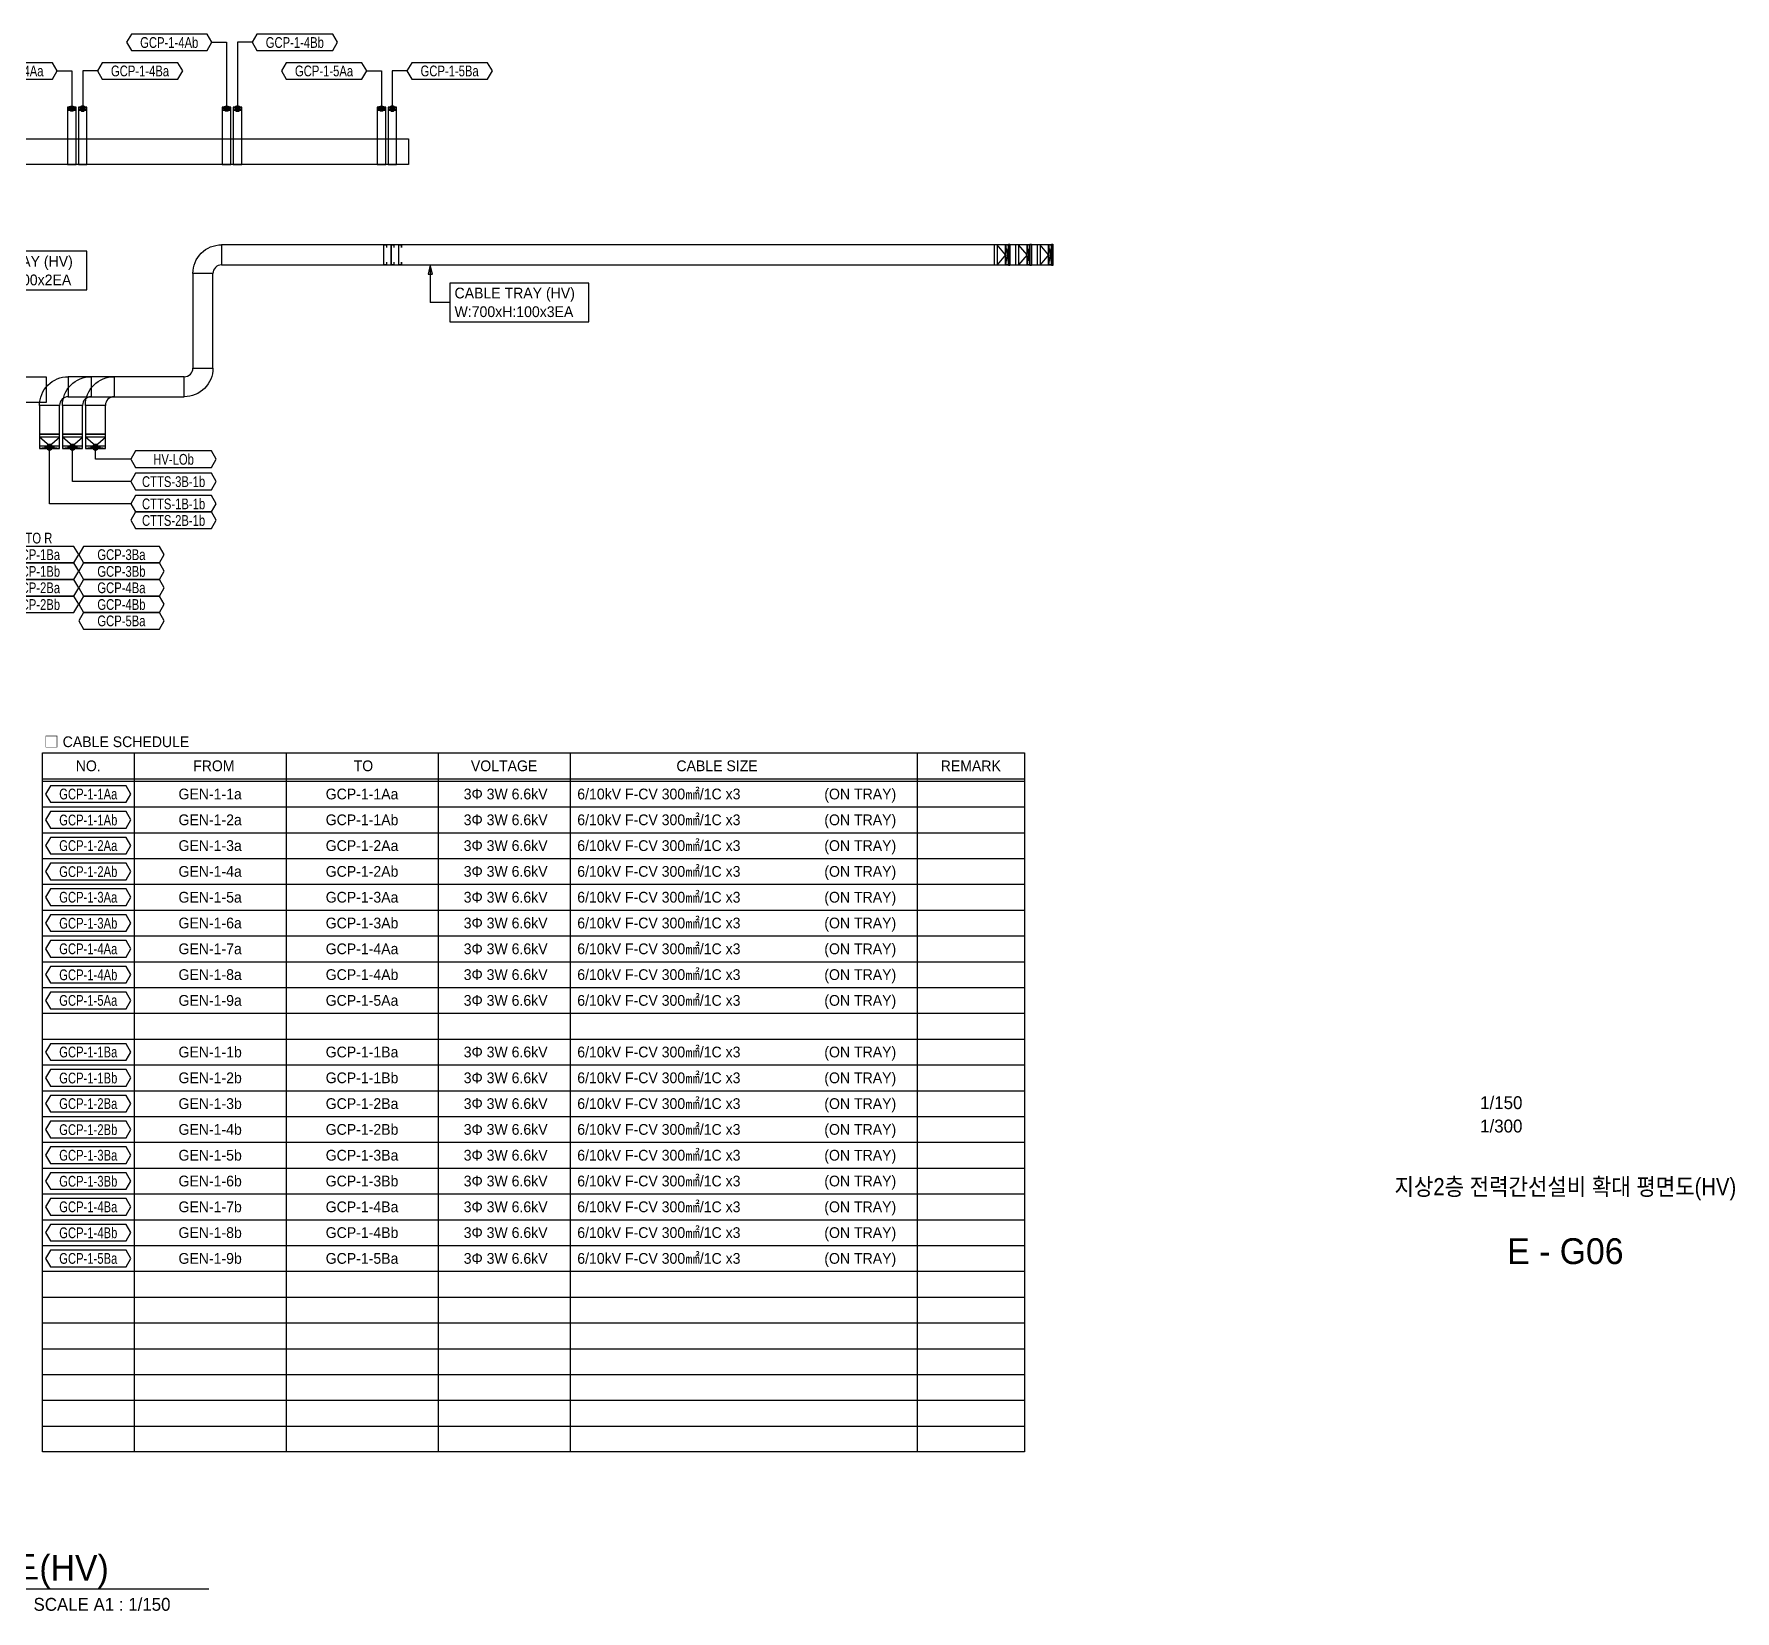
# Model space of a CAD drawing. Header units: millimetres. Extents: x 14100 to 374841, y -351975 to 881100.
# Drawn here: x 315508 to 374841, y -173406 to -118397 of the extents above; entities that cross this region are included whole.
import ezdxf
from ezdxf.enums import TextEntityAlignment as Align

# ---------------------------------------------------------------- set-up
doc = ezdxf.new("R2010")
doc.units = ezdxf.units.MM
doc.header["$LTSCALE"] = 150
for name, color, linetype in [('-----26 Electrical Cable Tray_HV_GEN A', 1, 'Continuous'), ('-----26 Electrical Cable Tray_HV_GEN B', 30, 'Continuous'), ('-----26 Electrical Cable Tray_HV_N', 30, 'Continuous'), ('-----26 Electrical Cable Tray_HV_발전기 B', 103, 'Continuous'), ('-----29 Cable Schedule', 1, 'Continuous'), ('-----29 Indicator', 1, 'Continuous'), ('-----29 주기', 1, 'Continuous'), ('-----30 Text', 2, 'Continuous'), ('-----41 Drawing Title', 2, 'Continuous'), ('-----42 Drawing Number', 2, 'Continuous'), ('-----43 Drawing Scale', 3, 'Continuous'), ('-----99 Cable Schedule', 2, 'Continuous')]:
    doc.layers.add(name, color=color, linetype=linetype)
doc.styles.add('ELEC', font='')
doc.styles.get('ELEC').set_extended_font_data('Dotum')

# ---------------------------------------------------------------- blocks, each defined once
blk = doc.blocks.new('A$529866197279')
at = {"color": 0}
for p, q in [((0, 400), (0, 500)), ((0, 500), (700, 500)), ((0, 0), (0, 400)), ((700, 0), (0, 0)), ((700, 500), (700, 400)), ((700, 400), (700, 0))]:
    blk.add_line(p, q, dxfattribs=at)
at = {"color": 8}
for p, q in [((350, 100), (0, 400)), ((0, 400), (700, 400)), ((700, 100), (0, 100)), ((0, 100), (700, 0)), ((0, 0), (700, 100)), ((350, 100), (700, 400))]:
    blk.add_line(p, q, dxfattribs=at)
blk = doc.blocks.new('A$C9a0ab699')
h = blk.add_hatch(color=0)
edge = h.paths.add_edge_path()
edge.add_arc((64, 64), 64, 720, 1080, ccw=False)
at = {"color": 0}
blk.add_circle((64, 64), 64, dxfattribs=at)

msp = doc.modelspace()

# ---------------------------------------------------------------- linework, layer by layer
at = {"layer": '-----26 Electrical Cable Tray_HV_GEN A'}
for p, q in [((316976, -121048), (316676, -120948)), ((316676, -121048), (316976, -120948)), ((322376, -121048), (322076, -120948)), ((322076, -121048), (322376, -120948)), ((327776, -121048), (327476, -120948)), ((327476, -121048), (327776, -120948))]:
    msp.add_line(p, q, dxfattribs=at)
at = {"layer": '-----26 Electrical Cable Tray_HV_GEN A', "elevation": 0}
for points in [[(316976, -121048), (316976, -120948), (316676, -120948), (316676, -121048)], [(316976, -122950), (316976, -120948), (316676, -120948), (316676, -122950)], [(322376, -121048), (322376, -120948), (322076, -120948), (322076, -121048)], [(322376, -122950), (322376, -120948), (322076, -120948), (322076, -122950)], [(327776, -121048), (327776, -120948), (327476, -120948), (327476, -121048)], [(327776, -122950), (327776, -120948), (327476, -120948), (327476, -122950)], [(328576, -122950), (304418, -122950), (304418, -122050), (328576, -122050)]]:
    msp.add_lwpolyline(points, close=True, dxfattribs=at)
at = {"layer": '-----26 Electrical Cable Tray_HV_GEN B'}
for p, q in [((317356, -121048), (317056, -120948)), ((317056, -121048), (317356, -120948)), ((322756, -121048), (322456, -120948)), ((322456, -121048), (322756, -120948)), ((328156, -121048), (327856, -120948)), ((327856, -121048), (328156, -120948))]:
    msp.add_line(p, q, dxfattribs=at)
at = {"layer": '-----26 Electrical Cable Tray_HV_GEN B', "elevation": 0}
for points in [[(317356, -121048), (317356, -120948), (317056, -120948), (317056, -121048)], [(317356, -122950), (317356, -120948), (317056, -120948), (317056, -122950)], [(322756, -121048), (322756, -120948), (322456, -120948), (322456, -121048)], [(322756, -122950), (322756, -120948), (322456, -120948), (322456, -122950)], [(328156, -121048), (328156, -120948), (327856, -120948), (327856, -121048)], [(328156, -122950), (328156, -120948), (327856, -120948), (327856, -122950)], [(328576, -122950), (311500, -122950), (311500, -122050), (328576, -122050)], [(315935, -131250), (311500, -131250), (311500, -130350), (315935, -130350)], [(315935, -131250), (311500, -131250), (311500, -130350), (315935, -130350)]]:
    msp.add_lwpolyline(points, close=True, dxfattribs=at)
at = {"layer": '-----26 Electrical Cable Tray_HV_N', "color": 1}
msp.add_line((330017, -127758), (329332, -127758), dxfattribs=at)
at = {"layer": '-----26 Electrical Cable Tray_HV_N', "color": 1, "elevation": 0}
for points in [[(312503, -125975), (312503, -127325), (317349, -127325), (317349, -125975)], [(330017, -127083), (330017, -128433), (334863, -128433), (334863, -127083)]]:
    msp.add_lwpolyline(points, close=True, dxfattribs=at)
msp.add_lwpolyline([(329332, -126455), (329252, -126775), (329412, -126775), (329332, -126455), (329332, -127758)], dxfattribs=at)
at = {"layer": '-----26 Electrical Cable Tray_HV_발전기 B', "elevation": 0}
for points in [[(321750, -126750), (321050, -126750, -0.414214), (322050, -125750), (322050, -126450, 0.414214)], [(321050, -130050), (321750, -130050, -0.414214), (320750, -131050), (320750, -130350, 0.414214)]]:
    msp.add_lwpolyline(points, format="xyb", close=True, dxfattribs=at)
for points in [[(351000, -126450), (351000, -125750), (322050, -125750), (322050, -126450)], [(321750, -126750), (321050, -126750), (321050, -130050), (321750, -130050)], [(316400, -131350), (315700, -131350), (315700, -132360), (316400, -132360)], [(317200, -131350), (316500, -131350), (316500, -132360), (317200, -132360)], [(318000, -131350), (317300, -131350), (317300, -132360), (318000, -132360)]]:
    msp.add_lwpolyline(points, close=True, dxfattribs=at)
at = {"layer": '-----26 Electrical Cable Tray_HV_발전기 B', "ltscale": 7.5, "const_width": 50, "elevation": 0}
for points in [[(327806, -126350), (327806, -126450), (327706, -126450), (327706, -125750), (327806, -125750), (327806, -125850)], [(328066, -126350), (328066, -126450), (327966, -126450), (327966, -125750), (328066, -125750), (328066, -125850)], [(328326, -126350), (328326, -126450), (328226, -126450), (328226, -125750), (328326, -125750), (328326, -125850)]]:
    msp.add_lwpolyline(points, dxfattribs=at)
at = {"layer": '-----26 Electrical Cable Tray_HV_발전기 B'}
for points in [[(316400, -131350), (315700, -131350, -0.414214), (316700, -130350), (316700, -131050, 0.414214)], [(317200, -131350), (316500, -131350, -0.414214), (317500, -130350), (317500, -131050, 0.414214)], [(318000, -131350), (317300, -131350, -0.414214), (318300, -130350), (318300, -131050, 0.414214)]]:
    msp.add_lwpolyline(points, format="xyb", close=True, dxfattribs=at)
for points in [[(320750, -130350), (316700, -130350), (316700, -131050), (320750, -131050)], [(320750, -130350), (317500, -130350), (317500, -131050), (320750, -131050)], [(318300, -130350), (318300, -131050), (320750, -131050), (320750, -130350)]]:
    msp.add_lwpolyline(points, close=True, dxfattribs=at)
at = {"layer": '-----29 주기'}
for points in [[(318903, -118397), (318736, -118686), (318903, -118975), (321548, -118975), (321715, -118686), (321548, -118397)], [(313503, -119397), (313336, -119686), (313503, -119975), (316148, -119975), (316315, -119686), (316148, -119397)], [(324303, -119397), (324136, -119686), (324303, -119975), (326948, -119975), (327115, -119686), (326948, -119397)]]:
    msp.add_lwpolyline(points, close=True, dxfattribs=at)
at = {"layer": '-----29 주기', "elevation": 0}
for points in [[(323283, -118397), (323117, -118686), (323283, -118975), (325929, -118975), (326096, -118686), (325929, -118397)], [(317883, -119397), (317717, -119686), (317883, -119975), (320529, -119975), (320696, -119686), (320529, -119397)], [(328683, -119397), (328517, -119686), (328683, -119975), (331329, -119975), (331496, -119686), (331329, -119397)], [(319054, -132937), (318888, -133226), (319054, -133515), (321700, -133515), (321867, -133226), (321700, -132937)], [(319054, -133715), (318888, -134004), (319054, -134292), (321700, -134292), (321867, -134004), (321700, -133715)], [(319054, -134492), (318888, -134781), (319054, -135070), (321700, -135070), (321867, -134781), (321700, -134492)], [(319054, -135070), (318888, -135359), (319054, -135647), (321700, -135647), (321867, -135359), (321700, -135070)], [(314254, -136270), (314088, -136559), (314254, -136847), (316900, -136847), (317067, -136559), (316900, -136270)], [(317234, -136270), (317067, -136559), (317234, -136847), (319880, -136847), (320046, -136559), (319880, -136270)], [(314254, -136847), (314088, -137136), (314254, -137425), (316900, -137425), (317067, -137136), (316900, -136847)], [(317234, -136847), (317067, -137136), (317234, -137425), (319880, -137425), (320046, -137136), (319880, -136847)], [(314254, -137425), (314088, -137714), (314254, -138002), (316900, -138002), (317067, -137714), (316900, -137425)], [(317234, -137425), (317067, -137714), (317234, -138002), (319880, -138002), (320046, -137714), (319880, -137425)], [(314254, -138002), (314088, -138291), (314254, -138580), (316900, -138580), (317067, -138291), (316900, -138002)], [(317234, -138002), (317067, -138291), (317234, -138580), (319880, -138580), (320046, -138291), (319880, -138002)], [(317234, -138580), (317067, -138869), (317234, -139157), (319880, -139157), (320046, -138869), (319880, -138580)]]:
    msp.add_lwpolyline(points, close=True, dxfattribs=at)
at = {"layer": '-----41 Drawing Title', "color": 7}
msp.add_line((321611, -172650), (297289, -172650), dxfattribs=at)
at = {"layer": '-----99 Cable Schedule', "color": 1}
for points in [[(321715, -118686), (322226, -118686), (322226, -120998)], [(316315, -119686), (316826, -119686), (316826, -120998)], [(327115, -119686), (327626, -119686), (327626, -120998)]]:
    msp.add_lwpolyline(points, dxfattribs=at)
at = {"layer": '-----99 Cable Schedule', "color": 1, "elevation": 0}
for points in [[(323117, -118686), (322606, -118686), (322606, -120998)], [(317717, -119686), (317206, -119686), (317206, -120998)], [(328517, -119686), (328006, -119686), (328006, -120998)], [(318888, -134781), (316050, -134781), (316050, -132810)], [(318888, -134004), (316850, -134004), (316850, -132810)], [(318888, -133226), (317650, -133226), (317650, -132810)]]:
    msp.add_lwpolyline(points, dxfattribs=at)
at = {"color": 0, "elevation": 0}
for points in [[(349400, -125775), (349400, -125750), (349500, -125750), (349500, -126450), (349400, -126450), (349400, -126425)], [(349500, -125725), (349550, -125725), (349550, -126475), (349500, -126475), (349500, -125725)], [(350150, -125775), (350150, -125750), (350250, -125750), (350250, -126450), (350150, -126450), (350150, -126425)], [(350250, -125725), (350300, -125725), (350300, -126475), (350250, -126475), (350250, -125725)], [(350900, -125775), (350900, -125750), (351000, -125750), (351000, -126450), (350900, -126450), (350900, -126425)], [(351000, -125725), (351050, -125725), (351050, -126475), (351000, -126475), (351000, -125725)]]:
    msp.add_lwpolyline(points, dxfattribs=at)

# ---------------------------------------------------------------- block references
at = {"layer": '-----26 Electrical Cable Tray_HV_발전기 B', "xscale": -1, "rotation": 90}
for p in [(349500, -125750), (350250, -125750), (351000, -125750)]:
    msp.add_blockref('A$529866197279', p, dxfattribs=at)
at = {"layer": '-----26 Electrical Cable Tray_HV_발전기 B', "xscale": -1}
for p in [(316400, -132860), (317200, -132860), (318000, -132860)]:
    msp.add_blockref('A$529866197279', p, dxfattribs=at)
at = {"layer": '-----99 Cable Schedule', "color": 1, "yscale": 1.5, "zscale": 1.5}
for p, xscale, rotation in [((316730, -120902), 1.5, 270), ((317302, -120902), -1.5, 90), ((322130, -120902), 1.5, 270), ((322702, -120902), -1.5, 90), ((327530, -120902), 1.5, 270), ((328102, -120902), -1.5, 90), ((315954, -132906), -1.5, 270), ((316754, -132906), -1.5, 270), ((317554, -132906), -1.5, 270)]:
    msp.add_blockref('A$C9a0ab699', p, dxfattribs=dict(at, xscale=xscale, rotation=rotation))

# ---------------------------------------------------------------- texts
at = {"layer": '-----26 Electrical Cable Tray_HV_GEN B', "style": 'ELEC'}
for s, p in [('CABLE TRAY (HV)', (312663, -126325)), ('W:900xH:100x2EA', (312663, -126975))]:
    msp.add_text(s, height=375, dxfattribs=at).set_placement(p, align=Align.MIDDLE_LEFT)
at = {"layer": '-----26 Electrical Cable Tray_HV_발전기 B', "style": 'ELEC'}
for s, p in [('CABLE TRAY (HV)', (330177, -127433)), ('W:700xH:100x3EA', (330177, -128083))]:
    msp.add_text(s, height=375, dxfattribs=at).set_placement(p, align=Align.MIDDLE_LEFT)
at = {"layer": '-----30 Text', "linetype": 'Continuous', "style": 'ELEC', "width": 0.8}
for s, p in [('GCP-1-4Ab', (320225, -118686)), ('GCP-1-4Bb', (324606, -118686)), ('GCP-1-4Aa', (314825, -119686)), ('GCP-1-4Ba', (319206, -119686)), ('GCP-1-5Aa', (325625, -119686)), ('GCP-1-5Ba', (330006, -119686)), ('HV-LOb', (320377, -133226)), ('CTTS-3B-1b', (320377, -134004)), ('CTTS-1B-1b', (320377, -134781)), ('CTTS-2B-1b', (320377, -135359)), ('GCP-1Ba', (315577, -136559)), ('GCP-3Ba', (318557, -136559)), ('GCP-1Bb', (315577, -137136)), ('GCP-3Bb', (318557, -137136)), ('GCP-2Ba', (315577, -137714)), ('GCP-4Ba', (318557, -137714)), ('GCP-2Bb', (315577, -138291)), ('GCP-4Bb', (318557, -138291)), ('GCP-5Ba', (318557, -138869))]:
    msp.add_text(s, height=375, dxfattribs=at).set_placement(p, align=Align.MIDDLE)
at = {"layer": '-----41 Drawing Title', "style": 'ELEC', "width": 0.9}
msp.add_text('지상2층 전력간선설비 확대 평면도(HV)', height=600, dxfattribs=at).set_placement((368925, -158605), align=Align.MIDDLE_CENTER)
at = {"layer": '-----41 Drawing Title', "color": 2, "style": 'ELEC'}
msp.add_text('지상2층 전력간선설비 확대 평면도(HV)', height=900, dxfattribs=at).set_placement((298248, -172350))
at = {"layer": '-----41 Drawing Title', "style": 'ELEC'}
msp.add_text('SCALE A1 : 1/150', height=450, dxfattribs=at).set_placement((320269, -173400), align=Align.RIGHT)
at = {"layer": '-----42 Drawing Number', "style": 'ELEC'}
msp.add_text('E - G06', height=900, dxfattribs=at).set_placement((368925, -160855), align=Align.MIDDLE_CENTER)
at = {"layer": '-----43 Drawing Scale', "style": 'ELEC'}
for s, p in [('1/150', (366690, -155675)), ('1/300', (366690, -156490))]:
    msp.add_text(s, height=450, dxfattribs=at).set_placement(p, align=Align.MIDDLE_CENTER)
at = {"layer": '-----99 Cable Schedule', "style": 'ELEC', "width": 0.8}
msp.add_text('L TO R', height=375, dxfattribs=at).set_placement((315516, -135981), align=Align.MIDDLE)
at = {"color": 0, "style": 'ELEC', "width": 0.7}
for p in [(349450, -126100, 0), (350200, -126100, 0), (350950, -126100, 0)]:
    msp.add_text('HV 트레이-발전기', height=50, rotation=270, dxfattribs=at).set_placement(p, align=Align.MIDDLE_CENTER)

# ---------------------------------------------------------------- wipeouts: each hides what was drawn before it
at = {"color": 3}
msp.add_wipeout([(315799, -143475), (350060, -143475), (350060, -167858), (315799, -167858)], dxfattribs=at).dxf.layer = '-----26 Electrical Cable Tray_HV_발전기 B'

# ---------------------------------------------------------------- next in the draw order: linework, layer by layer
at = {"layer": '-----29 Cable Schedule'}
for p, q in [((319003, -143475), (319003, -144458)), ((324302, -143475), (324302, -144458)), ((329601, -143475), (329601, -144458)), ((334214, -143475), (334214, -144458)), ((346310, -143475), (346310, -144458))]:
    msp.add_line(p, q, dxfattribs=at)
at = {"layer": '-----29 Cable Schedule', "color": 3}
for p, q in [((315799, -144375), (350060, -144375)), ((315799, -144458), (350060, -144458))]:
    msp.add_line(p, q, dxfattribs=at)
at = {"layer": '-----29 Cable Schedule', "color": 1}
for p, q in [((319003, -144458), (319003, -167858)), ((324302, -144458), (324302, -167858)), ((329601, -144458), (329601, -167858)), ((334214, -144458), (334214, -167858)), ((346310, -144458), (346310, -167858)), ((315799, -145358), (350060, -145358)), ((315799, -146258), (350060, -146258)), ((315799, -147158), (350060, -147158)), ((315799, -148058), (350060, -148058)), ((315799, -148958), (350060, -148958)), ((315799, -149858), (350060, -149858)), ((315799, -150758), (350060, -150758)), ((315799, -151658), (350060, -151658)), ((315799, -152558), (350060, -152558)), ((315799, -153458), (350060, -153458)), ((315799, -154358), (350060, -154358)), ((315799, -155258), (350060, -155258)), ((315799, -156158), (350060, -156158)), ((315799, -157058), (350060, -157058)), ((315799, -157958), (350060, -157958)), ((315799, -158858), (350060, -158858)), ((315799, -159758), (350060, -159758)), ((315799, -160658), (350060, -160658)), ((315799, -161558), (350060, -161558)), ((315799, -162458), (350060, -162458)), ((315799, -163358), (350060, -163358)), ((315799, -164258), (350060, -164258)), ((315799, -165158), (350060, -165158)), ((315799, -166058), (350060, -166058)), ((315799, -166958), (350060, -166958))]:
    msp.add_line(p, q, dxfattribs=at)
at = {"layer": '-----29 Cable Schedule', "color": 3}
msp.add_lwpolyline([(315799, -143475), (350060, -143475), (350060, -167858), (315799, -167858)], close=True, dxfattribs=at)
at = {"layer": '-----29 주기'}
for points in [[(316078, -144620), (315911, -144908), (316078, -145197), (318724, -145197), (318891, -144908), (318724, -144620)], [(316078, -145520), (315911, -145808), (316078, -146097), (318724, -146097), (318891, -145808), (318724, -145520)], [(316078, -146420), (315911, -146708), (316078, -146997), (318724, -146997), (318891, -146708), (318724, -146420)], [(316078, -147320), (315911, -147608), (316078, -147897), (318724, -147897), (318891, -147608), (318724, -147320)], [(316078, -148220), (315911, -148508), (316078, -148797), (318724, -148797), (318891, -148508), (318724, -148220)], [(316078, -149120), (315911, -149408), (316078, -149697), (318724, -149697), (318891, -149408), (318724, -149120)], [(316078, -150020), (315911, -150308), (316078, -150597), (318724, -150597), (318891, -150308), (318724, -150020)], [(316078, -150920), (315911, -151208), (316078, -151497), (318724, -151497), (318891, -151208), (318724, -150920)], [(316078, -151820), (315911, -152108), (316078, -152397), (318724, -152397), (318891, -152108), (318724, -151820)], [(316078, -153620), (315911, -153908), (316078, -154197), (318724, -154197), (318891, -153908), (318724, -153620)], [(316078, -154520), (315911, -154808), (316078, -155097), (318724, -155097), (318891, -154808), (318724, -154520)], [(316078, -155420), (315911, -155708), (316078, -155997), (318724, -155997), (318891, -155708), (318724, -155420)], [(316078, -156320), (315911, -156608), (316078, -156897), (318724, -156897), (318891, -156608), (318724, -156320)], [(316078, -157220), (315911, -157508), (316078, -157797), (318724, -157797), (318891, -157508), (318724, -157220)], [(316078, -158120), (315911, -158408), (316078, -158697), (318724, -158697), (318891, -158408), (318724, -158120)], [(316078, -159020), (315911, -159308), (316078, -159597), (318724, -159597), (318891, -159308), (318724, -159020)], [(316078, -159920), (315911, -160208), (316078, -160497), (318724, -160497), (318891, -160208), (318724, -159920)], [(316078, -160820), (315911, -161108), (316078, -161397), (318724, -161397), (318891, -161108), (318724, -160820)]]:
    msp.add_lwpolyline(points, close=True, dxfattribs=at)

# ---------------------------------------------------------------- next in the draw order: texts
at = {"layer": '-----29 Indicator', "color": 2, "linetype": 'Continuous', "style": 'ELEC'}
msp.add_text('□ CABLE SCHEDULE', height=375, dxfattribs=at).set_placement((315861, -143085), align=Align.MIDDLE_LEFT)
at = {"layer": '-----30 Text', "style": 'ELEC'}
msp.add_text('NO.', height=375, dxfattribs=at).set_placement((317401, -143925), align=Align.MIDDLE)
for s, p in [('FROM', (321781, -143925)), ('TO', (326999, -143925)), ('VOLTAGE', (331906, -143925)), ('CABLE SIZE', (339334, -143925)), ('REMARK', (348185, -143925)), ('GEN-1-1a', (321652, -144908)), ('GCP-1-1Aa', (326951, -144908)), ('3Φ 3W 6.6kV', (331960, -144908)), ('GEN-1-2a', (321652, -145808)), ('GCP-1-1Ab', (326951, -145808)), ('3Φ 3W 6.6kV', (331960, -145808)), ('GEN-1-3a', (321652, -146708)), ('GCP-1-2Aa', (326951, -146708)), ('3Φ 3W 6.6kV', (331960, -146708)), ('GEN-1-4a', (321652, -147608)), ('GCP-1-2Ab', (326951, -147608)), ('3Φ 3W 6.6kV', (331960, -147608)), ('GEN-1-5a', (321652, -148508)), ('GCP-1-3Aa', (326951, -148508)), ('3Φ 3W 6.6kV', (331960, -148508)), ('GEN-1-6a', (321652, -149408)), ('GCP-1-3Ab', (326951, -149408)), ('3Φ 3W 6.6kV', (331960, -149408)), ('3Φ 3W 6.6kV', (331960, -150308)), ('GEN-1-7a', (321652, -150308)), ('GCP-1-4Aa', (326951, -150308)), ('GEN-1-8a', (321652, -151208)), ('GCP-1-4Ab', (326951, -151208)), ('3Φ 3W 6.6kV', (331960, -151208)), ('GEN-1-9a', (321652, -152108)), ('GCP-1-5Aa', (326951, -152108)), ('3Φ 3W 6.6kV', (331960, -152108)), ('GEN-1-1b', (321652, -153908)), ('GCP-1-1Ba', (326951, -153908)), ('3Φ 3W 6.6kV', (331960, -153908)), ('GEN-1-2b', (321652, -154808)), ('GCP-1-1Bb', (326951, -154808)), ('3Φ 3W 6.6kV', (331960, -154808)), ('GEN-1-3b', (321652, -155708)), ('GCP-1-2Ba', (326951, -155708)), ('3Φ 3W 6.6kV', (331960, -155708)), ('GEN-1-4b', (321652, -156608)), ('GCP-1-2Bb', (326951, -156608)), ('3Φ 3W 6.6kV', (331960, -156608)), ('GEN-1-5b', (321652, -157508)), ('GCP-1-3Ba', (326951, -157508)), ('3Φ 3W 6.6kV', (331960, -157508)), ('GEN-1-6b', (321652, -158408)), ('GCP-1-3Bb', (326951, -158408)), ('3Φ 3W 6.6kV', (331960, -158408)), ('GEN-1-7b', (321652, -159308)), ('GCP-1-4Ba', (326951, -159308)), ('3Φ 3W 6.6kV', (331960, -159308)), ('GEN-1-8b', (321652, -160208)), ('GCP-1-4Bb', (326951, -160208)), ('3Φ 3W 6.6kV', (331960, -160208)), ('GEN-1-9b', (321652, -161108)), ('GCP-1-5Ba', (326951, -161108)), ('3Φ 3W 6.6kV', (331960, -161108))]:
    msp.add_text(s, height=375, dxfattribs=at).set_placement(p, align=Align.MIDDLE_CENTER)
at = {"layer": '-----30 Text', "linetype": 'Continuous', "style": 'ELEC', "width": 0.8}
for s, p in [('GCP-1-1Aa', (317401, -144908)), ('GCP-1-1Ab', (317401, -145808)), ('GCP-1-2Aa', (317401, -146708)), ('GCP-1-2Ab', (317401, -147608)), ('GCP-1-3Aa', (317401, -148508)), ('GCP-1-3Ab', (317401, -149408)), ('GCP-1-4Aa', (317401, -150308)), ('GCP-1-4Ab', (317401, -151208)), ('GCP-1-5Aa', (317401, -152108)), ('GCP-1-1Ba', (317401, -153908)), ('GCP-1-1Bb', (317401, -154808)), ('GCP-1-2Ba', (317401, -155708)), ('GCP-1-2Bb', (317401, -156608)), ('GCP-1-3Ba', (317401, -157508)), ('GCP-1-3Bb', (317401, -158408)), ('GCP-1-4Ba', (317401, -159308)), ('GCP-1-4Bb', (317401, -160208)), ('GCP-1-5Ba', (317401, -161108))]:
    msp.add_text(s, height=375, dxfattribs=at).set_placement(p, align=Align.MIDDLE)
at = {"layer": '-----30 Text', "style": 'ELEC'}
for p in [(334459, -144908), (334459, -145808), (334459, -146708), (334459, -147608), (334459, -148508), (334459, -149408), (334459, -150308), (334459, -151208), (334459, -152108), (334459, -153908), (334459, -154808), (334459, -155708), (334459, -156608), (334459, -157508), (334459, -158408), (334459, -159308), (334459, -160208), (334459, -161108)]:
    msp.add_text('6/10kV F-CV 300㎟/1C x3', height=375, dxfattribs=at).set_placement(p, align=Align.MIDDLE_LEFT)
for p in [(345583, -144908), (345583, -145808), (345583, -146708), (345583, -147608), (345583, -148508), (345583, -149408), (345583, -150308), (345583, -151208), (345583, -152108), (345583, -153908), (345583, -154808), (345583, -155708), (345583, -156608), (345583, -157508), (345583, -158408), (345583, -159308), (345583, -160208), (345583, -161108)]:
    msp.add_text('(ON TRAY)', height=375, dxfattribs=at).set_placement(p, align=Align.MIDDLE_RIGHT)

doc.saveas('drawing.dxf')
